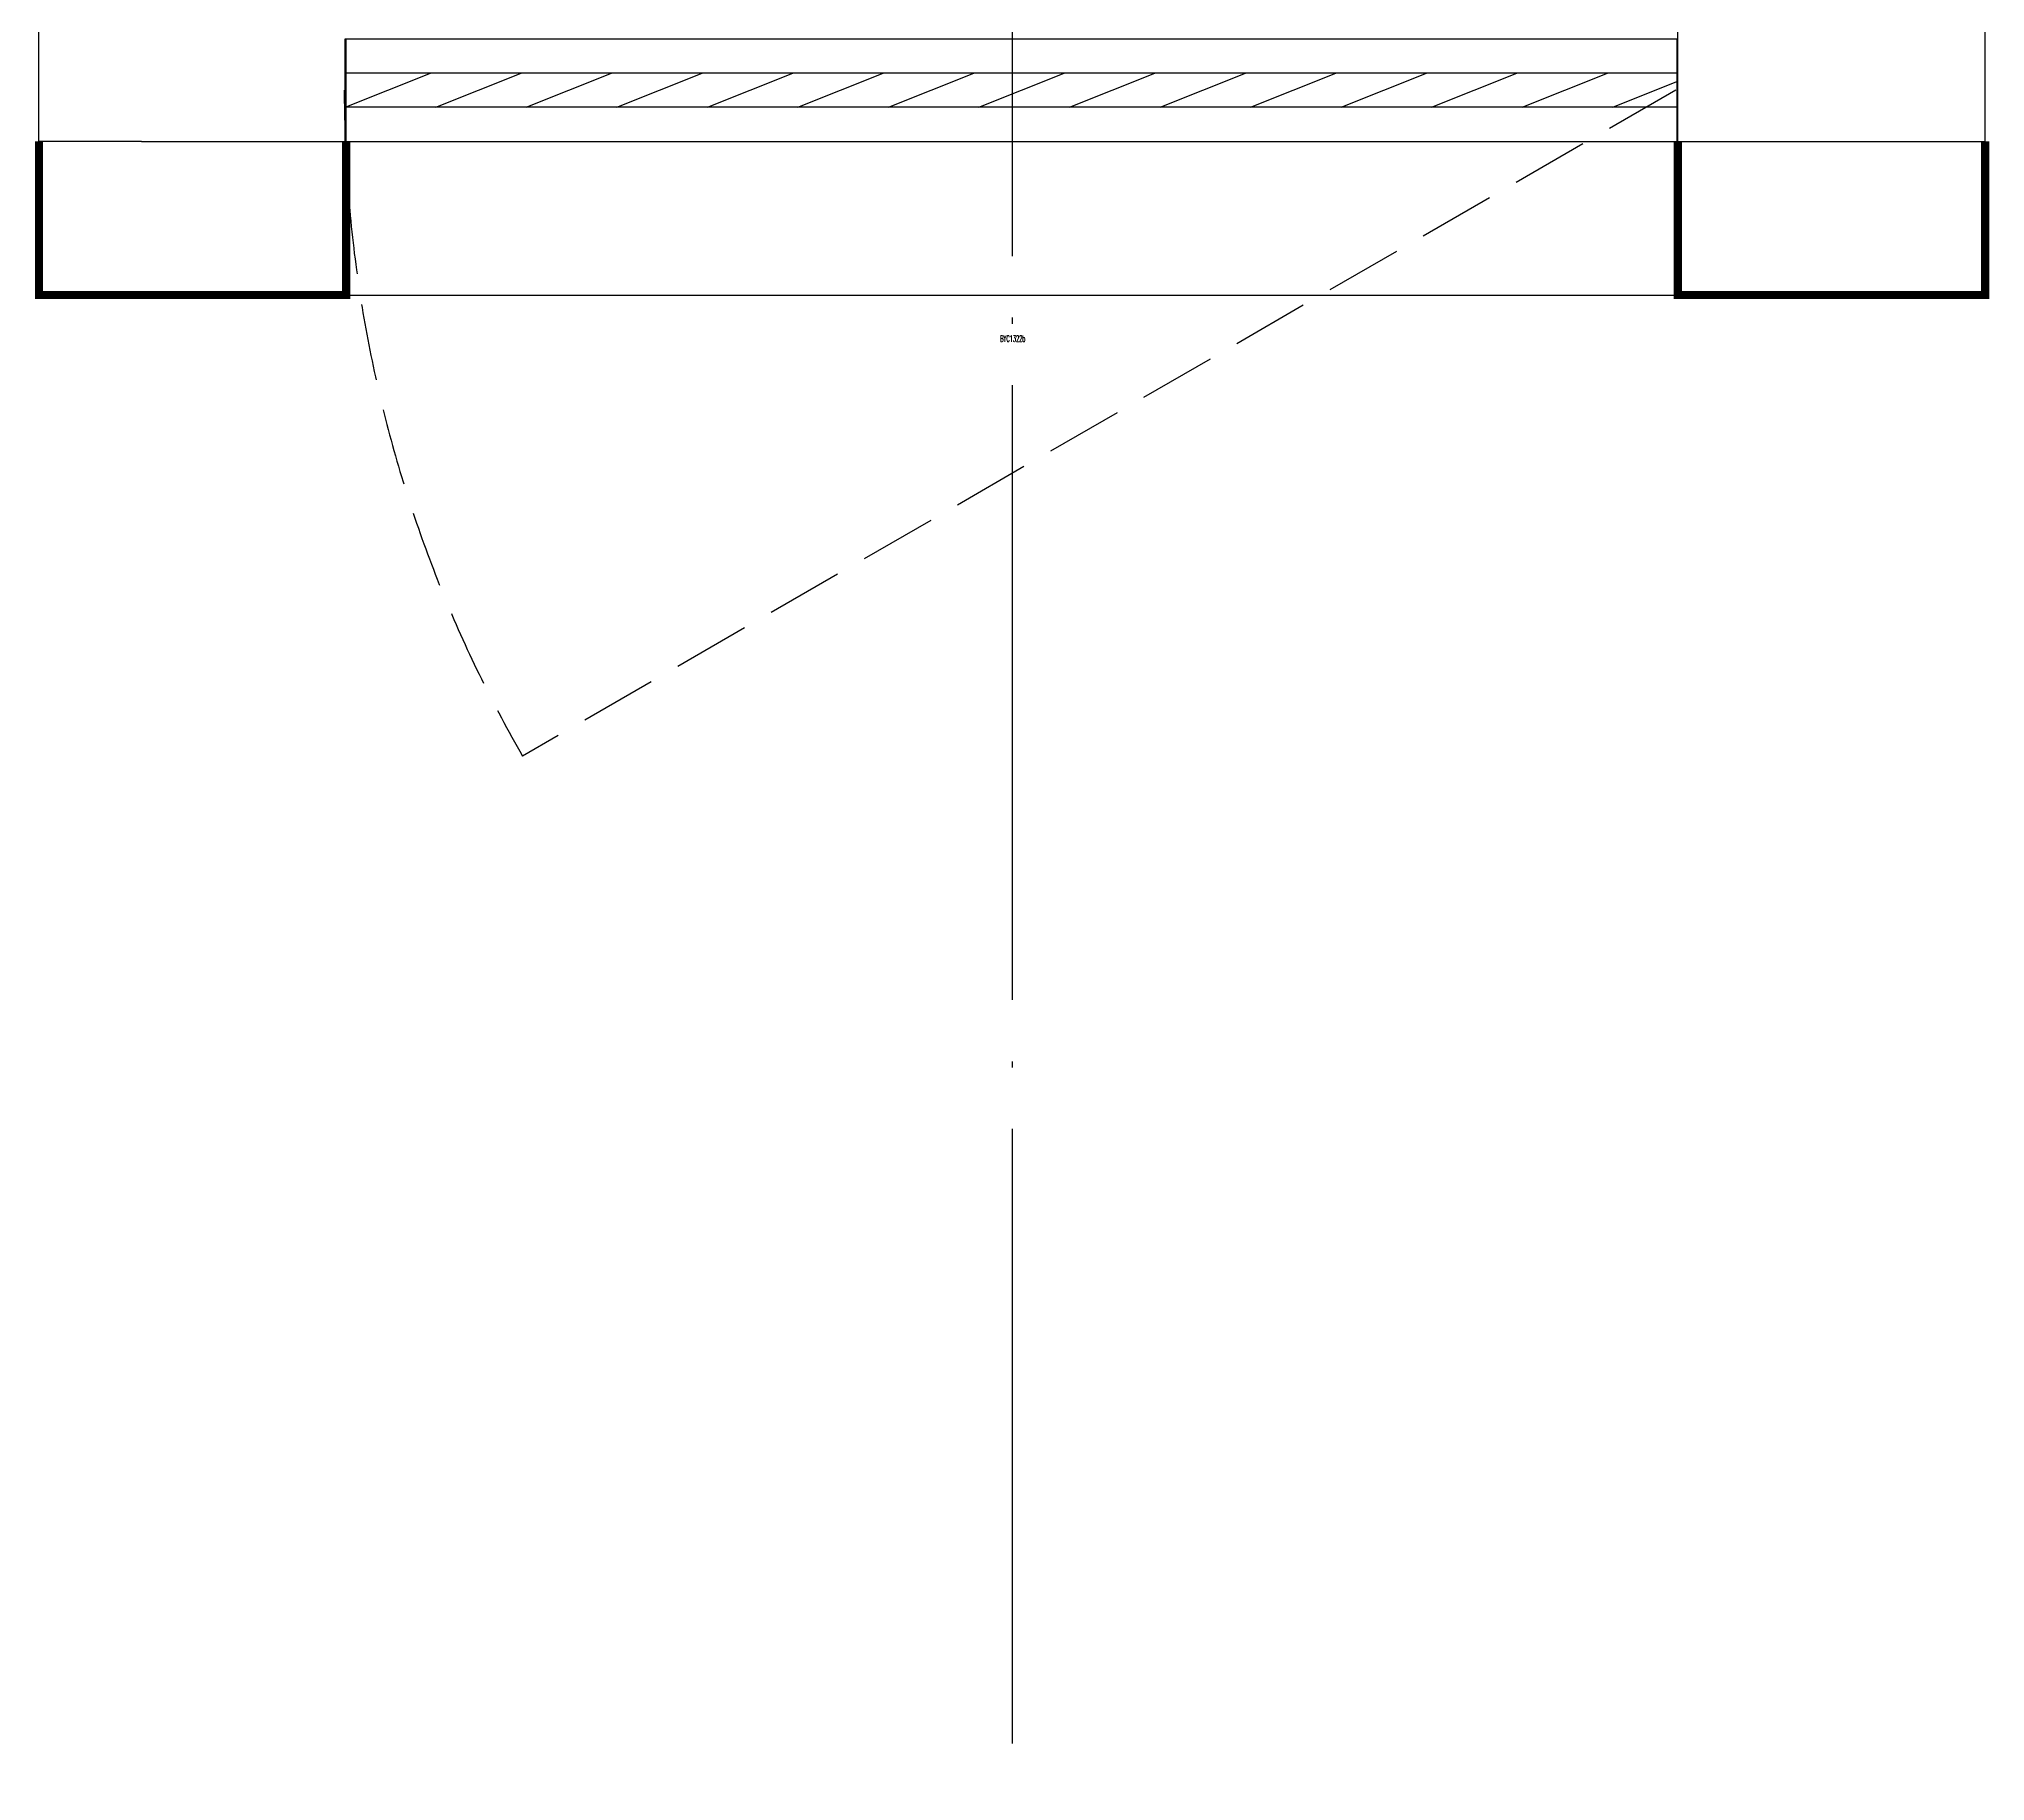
# Model space of a CAD drawing. Extents: x 27938 to 1507990, y 110129 to 923079.
# Drawn here: x 861267 to 863167, y 362123 to 363824 of the extents above; entities that cross this region are included whole.
import ezdxf

# ---------------------------------------------------------------- set-up
doc = ezdxf.new("R2010")
doc.units = 0
doc.header["$LTSCALE"] = 1000
doc.header["$MEASUREMENT"] = 0
doc.linetypes.add('DASH', pattern=[0.35, 0.25, -0.1])
doc.linetypes.add('DOTE', pattern=[2.42, 2, -0.2, 0.02, -0.2])
for name, color, linetype in [('DOTE', 1, 'Continuous'), ('WALL', 9, 'Continuous'), ('WINDOW', 4, 'Continuous'), ('WINDOW_TEXT', 7, 'Continuous'), ('看线', 251, 'Continuous')]:
    doc.layers.add(name, color=color, linetype=linetype)
doc.styles.add('_TCH_WINDOW', font='SIMPLEX.shx', dxfattribs={"width": 0.7, "height": 3.5, "bigfont": 'GBCBIG.shx'})

# ---------------------------------------------------------------- blocks, each defined once
blk = doc.blocks.new('GDGDGDSDA')
at = {"layer": 'DOTE', "color": 0, "linetype": 'DOTE', "ltscale": 0.3}
blk.add_line((453635, 370658.3), (453634.8, 359558.3), dxfattribs=at)
blk = doc.blocks.new('$WINLIB2D$00000039')
at = {"color": 0}
for points in [[(-0.5, 0.5), (-0.5, -0.5)], [(0.5, 0.5), (-0.5, 0.5)], [(0.5, -0.5), (0.5, 0.5)], [(-0.5, 0.1667), (0.5, 0.1667)], [(-0.3839, -0.1667), (-0.448, 0.1667)], [(-0.3159, -0.1667), (-0.38, 0.1667)], [(-0.2479, -0.1667), (-0.312, 0.1667)], [(-0.1799, -0.1667), (-0.244, 0.1667)], [(-0.1119, -0.1667), (-0.176, 0.1667)], [(-0.0439, -0.1667), (-0.108, 0.1667)], [(0.0241, -0.1667), (-0.04, 0.1667)], [(0.0921, -0.1667), (0.028, 0.1667)], [(0.16, -0.1667), (0.0959, 0.1667)], [(0.228, -0.1667), (0.1639, 0.1667)], [(0.296, -0.1667), (0.2319, 0.1667)], [(0.364, -0.1667), (0.2999, 0.1667)], [(0.432, -0.1667), (0.3679, 0.1667)], [(0.5, -0.1667), (0.4359, 0.1667)], [(-0.4519, -0.1667), (-0.5, 0.0836)], [(-0.5, -0.1667), (0.5, -0.1667)], [(0.5, -0.5), (-0.5, -0.5)]]:
    blk.add_lwpolyline(points, dxfattribs=at)

msp = doc.modelspace()

# ---------------------------------------------------------------- linework, layer by layer
at = {"color": 8, "const_width": 8}
for points in [[(861266.6, 363723.7), (861266.6, 363573.7), (861566.6, 363573.7), (861566.6, 363723.7)], [(862866.6, 363723.7), (862866.6, 363573.7), (863166.6, 363573.7), (863166.6, 363723.7)]]:
    msp.add_lwpolyline(points, dxfattribs=at)
at = {"layer": 'WALL', "color": 8}
for p, q in [((862866.6, 363723.7), (862866.6, 364323.7)), ((861266.6, 363723.7), (861266.6, 363923.7)), ((863166.6, 363723.7), (863166.6, 363923.7)), ((861566.6, 363723.7), (861566.6, 363823.7)), ((861366.6, 363723.7), (861266.6, 363723.7)), ((861366.6, 363723.7), (861366.6, 363723.7)), ((861366.6, 363723.7), (861566.6, 363723.7)), ((862866.6, 363723.7), (863166.6, 363723.7))]:
    msp.add_line(p, q, dxfattribs=at)
at = {"layer": 'WINDOW', "color": 8, "linetype": 'DASH', "ltscale": 0.3}
msp.add_lwpolyline([(862864.7, 363773.7), (861738.8, 363123.7, -0.131652), (861564.7, 363773.7)], format="xyb", dxfattribs=at)
at = {"layer": '看线', "color": 8, "ltscale": 0.5}
msp.add_lwpolyline([(861566.6, 363573.7), (862866.6, 363573.7)], dxfattribs=at)

# ---------------------------------------------------------------- block references
at = {"layer": 'DOTE', "color": 169}
msp.add_blockref('GDGDGDSDA', (408581.8, 2265.4), dxfattribs=at)
at = {"layer": 'WINDOW', "color": 8}
ref = msp.add_blockref('$WINLIB2D$00000039', (862215.6, 363773.7), dxfattribs=dict(at, xscale=1299.999999983003, yscale=-100, zscale=1299.999999983003, rotation=180))
ref.add_attrib('A', 'BYC1322b', (862205.1, 363528.2), dxfattribs={"layer": 'WINDOW_TEXT', "color": 8, "ltscale": 0.5, "height": 5.95, "style": '_TCH_WINDOW', "width": 0.494118})

doc.saveas('drawing.dxf')
